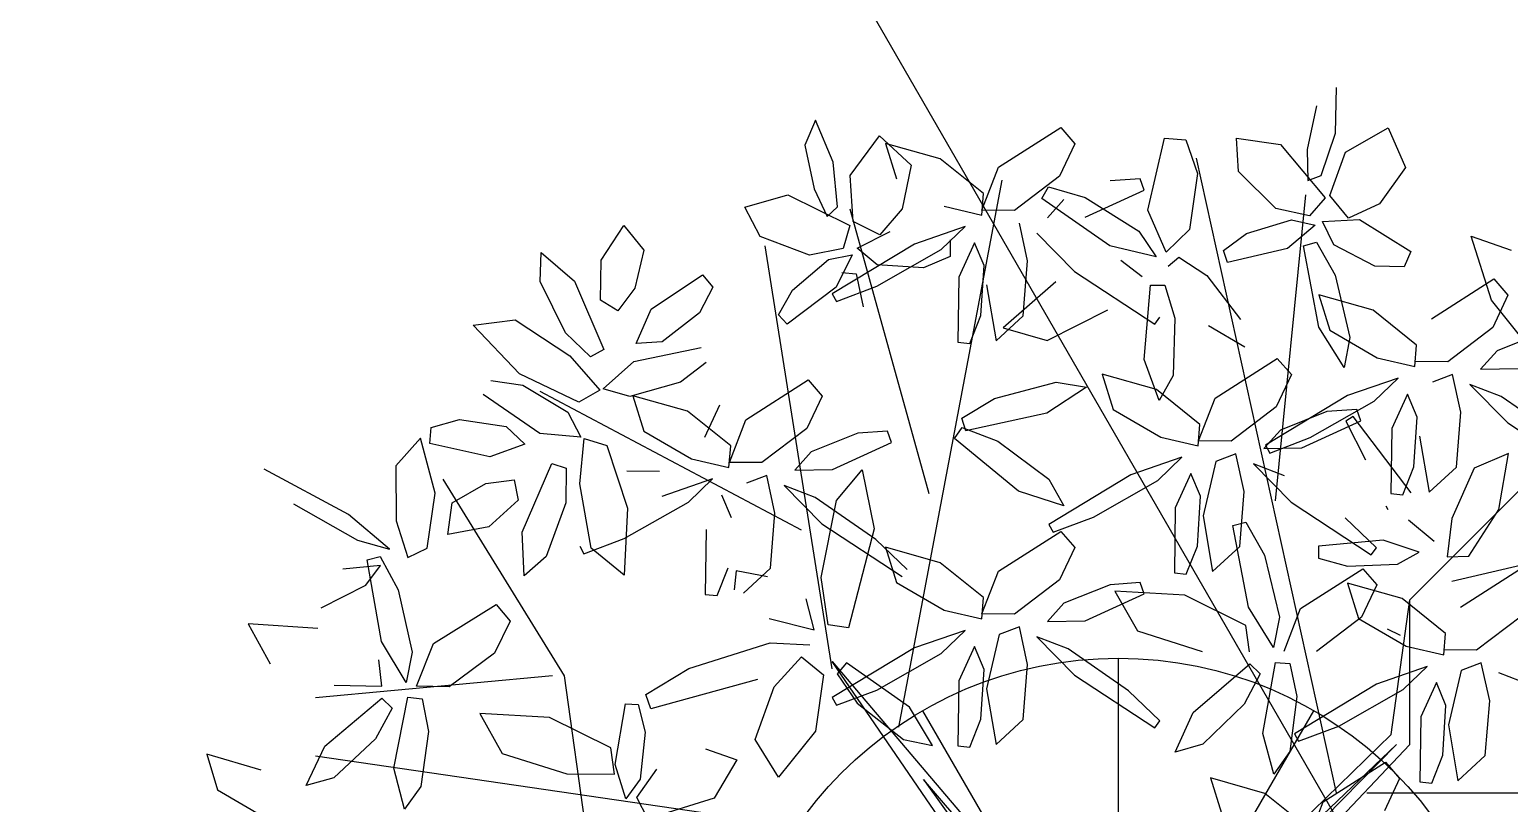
# Model space of a CAD drawing. Extents: x 8365 to 8547, y -347 to -272.
# Drawn here: x 8519.799 to 8520.934, y -306.237 to -305.644 of the extents above; entities that cross this region are included whole.
import ezdxf

# ---------------------------------------------------------------- set-up
doc = ezdxf.new("R2010")
doc.units = 0
doc.layers.get('0').update_dxf_attribs({"linetype": 'CONTINUOUS'})
doc.layers.add('1', color=7, linetype='CONTINUOUS')

msp = doc.modelspace()

# ---------------------------------------------------------------- linework, layer by layer
at = {"color": 62}
for p, q in [((8520.8007, -305.723), (8520.8014, -305.6882)), ((8520.7862, -305.7022), (8520.779, -305.7357)), ((8520.5899, -305.7188), (8520.6007, -305.7313)), ((8520.8084, -305.7376), (8520.8411, -305.7191)), ((8520.8411, -305.7191), (8520.8543, -305.7494)), ((8520.6568, -305.7821), (8520.6695, -305.727)), ((8520.6695, -305.727), (8520.6859, -305.7283)), ((8520.6859, -305.7283), (8520.6949, -305.7541)), ((8520.7262, -305.7524), (8520.7247, -305.727)), ((8520.7247, -305.727), (8520.7586, -305.7318)), ((8520.7896, -305.7556), (8520.8007, -305.723)), ((8520.6007, -305.7313), (8520.589, -305.7561)), ((8520.7586, -305.7318), (8520.7927, -305.7726)), ((8520.779, -305.7357), (8520.7794, -305.7593)), ((8520.7962, -305.771), (8520.8084, -305.7376)), ((8520.755, -305.7809), (8520.7262, -305.7524)), ((8520.8543, -305.7494), (8520.8344, -305.7772)), ((8520.5806, -305.7642), (8520.6086, -305.7724)), ((8520.6509, -305.7581), (8520.6279, -305.7597)), ((8520.654, -305.7668), (8520.6509, -305.7581)), ((8520.6949, -305.7541), (8520.6887, -305.797)), ((8520.7794, -305.7593), (8520.7896, -305.7556)), ((8520.6276, -305.8094), (8520.5754, -305.7732)), ((8520.6086, -305.7724), (8520.6499, -305.7984)), ((8520.6087, -305.7876), (8520.654, -305.7668)), ((8520.7927, -305.7726), (8520.7808, -305.7866)), ((8520.8106, -305.7884), (8520.7962, -305.771)), ((8520.6707, -305.8144), (8520.6568, -305.7821)), ((8520.7808, -305.7866), (8520.755, -305.7809)), ((8520.8344, -305.7772), (8520.8106, -305.7884)), ((8520.6499, -305.7984), (8520.6631, -305.818)), ((8520.6887, -305.797), (8520.6707, -305.8144)), ((8520.7323, -305.8), (8520.767, -305.7897)), ((8520.7851, -305.7938), (8520.7638, -305.8115)), ((8520.767, -305.7897), (8520.7851, -305.7938)), ((8520.7906, -305.7908), (8520.8191, -305.7894)), ((8520.7995, -305.8088), (8520.7906, -305.7908)), ((8520.8191, -305.7894), (8520.8584, -305.8139)), ((8520.5716, -305.7998), (8520.6006, -305.8291)), ((8520.6631, -305.818), (8520.6276, -305.8094)), ((8520.7147, -305.813), (8520.7323, -305.8)), ((8520.7761, -305.8094), (8520.7861, -305.8067)), ((8520.788, -305.8719), (8520.7761, -305.8094)), ((8520.7861, -305.8067), (8520.8004, -305.8321)), ((8520.8309, -305.8251), (8520.7995, -305.8088)), ((8520.9202, -305.8513), (8520.9047, -305.8022)), ((8520.9047, -305.8022), (8520.9355, -305.8128)), ((8520.6523, -305.8333), (8520.6361, -305.8208)), ((8520.6722, -305.8251), (8520.6806, -305.8181)), ((8520.6806, -305.8181), (8520.7021, -305.8323)), ((8520.7179, -305.8223), (8520.7147, -305.813)), ((8520.7638, -305.8115), (8520.7179, -305.8223)), ((8520.8584, -305.8139), (8520.8532, -305.8256)), ((8520.6006, -305.8291), (8520.662, -305.8696)), ((8520.7021, -305.8323), (8520.7278, -305.8661)), ((8520.8004, -305.8321), (8520.8117, -305.8797)), ((8520.8532, -305.8256), (8520.8309, -305.8251)), ((8520.654, -305.8968), (8520.6587, -305.8398)), ((8520.6587, -305.8398), (8520.6697, -305.8397)), ((8520.6697, -305.8397), (8520.6774, -305.865)), ((8520.8744, -305.8654), (8520.9221, -305.8349)), ((8520.9221, -305.8349), (8520.9329, -305.8474)), ((8520.8296, -305.8589), (8520.7878, -305.8471)), ((8520.7878, -305.8471), (8520.7962, -305.8743)), ((8520.9329, -305.8474), (8520.9212, -305.8722)), ((8520.5796, -305.8821), (8520.626, -305.8586)), ((8520.662, -305.8696), (8520.666, -305.8641)), ((8520.6774, -305.865), (8520.6761, -305.9089)), ((8520.7312, -305.8873), (8520.7033, -305.871)), ((8520.8073, -305.9029), (8520.788, -305.8719)), ((8520.7962, -305.8743), (8520.8327, -305.8954)), ((8520.8117, -305.8797), (8520.8073, -305.9029)), ((8520.6654, -305.9282), (8520.654, -305.8968)), ((8520.7083, -305.9263), (8520.756, -305.8958)), ((8520.756, -305.8958), (8520.7668, -305.9082)), ((8520.6635, -305.9198), (8520.6217, -305.9079)), ((8520.6217, -305.9079), (8520.6301, -305.9351)), ((8520.6761, -305.9089), (8520.6654, -305.9282)), ((8520.7668, -305.9082), (8520.7551, -305.933)), ((8520.8488, -305.9109), (8520.8099, -305.9244)), ((8520.8304, -305.9286), (8520.8488, -305.9109)), ((8520.6097, -305.9178), (8520.5793, -305.9379)), ((8520.5864, -305.9141), (8520.6097, -305.9178)), ((8520.6967, -305.9465), (8520.6635, -305.9198)), ((8520.6301, -305.9351), (8520.6666, -305.9562)), ((8520.6956, -305.959), (8520.7083, -305.9263)), ((8520.7551, -305.933), (8520.7206, -305.9592)), ((8520.8099, -305.9244), (8520.747, -305.9625)), ((8520.7812, -305.9566), (8520.8304, -305.9286)), ((8520.817, -305.9351), (8520.7941, -305.9366)), ((8520.8201, -305.9437), (8520.817, -305.9351)), ((8520.6954, -305.9629), (8520.6967, -305.9465)), ((8520.7941, -305.9366), (8520.7585, -305.9508)), ((8520.7748, -305.9645), (8520.8201, -305.9437)), ((8520.8142, -305.9403), (8520.8087, -305.9441)), ((8520.8087, -305.9441), (8520.8236, -305.9737)), ((8520.6666, -305.9562), (8520.6954, -305.9629)), ((8520.7585, -305.9508), (8520.7458, -305.965)), ((8520.7502, -305.9684), (8520.7812, -305.9566)), ((8520.8439, -305.9496), (8520.8432, -305.9994)), ((8520.7206, -305.9592), (8520.6956, -305.959)), ((8520.7243, -305.9691), (8520.7089, -305.975)), ((8520.7306, -305.998), (8520.7243, -305.9691)), ((8520.7458, -305.965), (8520.7748, -305.9645)), ((8520.747, -305.9625), (8520.7502, -305.9684)), ((8520.6827, -305.9717), (8520.6438, -305.9852)), ((8520.6643, -305.9894), (8520.6827, -305.9717)), ((8520.7089, -305.975), (8520.6991, -306.0165)), ((8520.7616, -305.9858), (8520.7377, -305.9768)), ((8520.7377, -305.9768), (8520.7667, -306.0061)), ((8520.6438, -305.9852), (8520.5809, -306.0233)), ((8520.6151, -306.0175), (8520.6643, -305.9894)), ((8520.6898, -305.9841), (8520.6778, -306.0104)), ((8520.6972, -306.0016), (8520.6898, -305.9841)), ((8520.6947, -306.0398), (8520.6972, -306.0016)), ((8520.7273, -306.04), (8520.7306, -305.998)), ((8520.8432, -305.9994), (8520.8523, -306.0004)), ((8520.6778, -306.0104), (8520.6771, -306.0603)), ((8520.7667, -306.0061), (8520.8281, -306.0465)), ((8520.5841, -306.0292), (8520.6151, -306.0175)), ((8520.6991, -306.0165), (8520.7064, -306.0593)), ((8520.722, -306.0241), (8520.732, -306.0214)), ((8520.7339, -306.0866), (8520.722, -306.0241)), ((8520.732, -306.0214), (8520.7463, -306.0468)), ((8520.8321, -306.0411), (8520.8081, -306.0181)), ((8520.5899, -306.0285), (8520.6007, -306.0409)), ((8520.8372, -306.0353), (8520.7876, -306.0399)), ((8520.6007, -306.0409), (8520.589, -306.0657)), ((8520.6862, -306.0612), (8520.6947, -306.0398)), ((8520.7064, -306.0593), (8520.7273, -306.04)), ((8520.7463, -306.0468), (8520.7576, -306.0943)), ((8520.7876, -306.0399), (8520.7876, -306.0491)), ((8520.8281, -306.0465), (8520.8321, -306.0411)), ((8520.7739, -306.0876), (8520.8216, -306.0571)), ((8520.7876, -306.0491), (8520.8098, -306.0552)), ((8520.8098, -306.0552), (8520.8481, -306.0537)), ((8520.8216, -306.0571), (8520.8324, -306.0695)), ((8520.6279, -306.0694), (8520.5924, -306.0835)), ((8520.6509, -306.0678), (8520.6279, -306.0694)), ((8520.654, -306.0764), (8520.6509, -306.0678)), ((8520.6771, -306.0603), (8520.6862, -306.0612)), ((8520.8517, -306.0801), (8520.8099, -306.0683)), ((8520.8099, -306.0683), (8520.8183, -306.0954)), ((8520.8324, -306.0695), (8520.8207, -306.0943)), ((8520.6087, -306.0972), (8520.654, -306.0764)), ((8520.685, -306.0773), (8520.6315, -306.0743)), ((8520.6315, -306.0743), (8520.6488, -306.1048)), ((8520.732, -306.1006), (8520.685, -306.0773)), ((8520.7532, -306.1176), (8520.7339, -306.0866)), ((8520.7612, -306.1203), (8520.7739, -306.0876)), ((8520.5797, -306.0977), (8520.6087, -306.0972)), ((8520.6488, -306.1048), (8520.6983, -306.1205)), ((8520.7348, -306.1208), (8520.732, -306.1006)), ((8520.7576, -306.0943), (8520.7532, -306.1176)), ((8520.8207, -306.0943), (8520.7862, -306.1205)), ((8520.6006, -306.1388), (8520.662, -306.1792)), ((8520.6915, -306.1674), (8520.7349, -306.13)), ((8520.7428, -306.1377), (8520.7305, -306.1611)), ((8520.7349, -306.13), (8520.7428, -306.1377)), ((8520.7448, -306.1835), (8520.7547, -306.129)), ((8520.7547, -306.129), (8520.7657, -306.1299)), ((8520.7657, -306.1299), (8520.771, -306.1551)), ((8520.5117, -306.1431), (8520.511, -306.193)), ((8520.533, -306.1492), (8520.5403, -306.192)), ((8520.832, -306.1456), (8520.7691, -306.1837)), ((8520.8033, -306.1778), (8520.8525, -306.1497)), ((8520.7305, -306.1611), (8520.6988, -306.1916)), ((8520.771, -306.1551), (8520.7657, -306.1972)), ((8520.5201, -306.1939), (8520.5286, -306.1725)), ((8520.5403, -306.192), (8520.5612, -306.1727)), ((8520.6777, -306.1977), (8520.6915, -306.1674)), ((8520.662, -306.1792), (8520.666, -306.1738)), ((8520.7533, -306.2148), (8520.7448, -306.1835)), ((8520.7691, -306.1837), (8520.7723, -306.1895)), ((8520.7723, -306.1895), (8520.8033, -306.1778)), ((8520.511, -306.193), (8520.5201, -306.1939)), ((8520.6988, -306.1916), (8520.6777, -306.1977)), ((8520.7657, -306.1972), (8520.7533, -306.2148)), ((8520.7913, -306.2359), (8520.839, -306.2054)), ((8520.839, -306.2054), (8520.8498, -306.2179)), ((8520.7465, -306.2294), (8520.7047, -306.2176)), ((8520.7047, -306.2176), (8520.7131, -306.2447)), ((8520.8498, -306.2179), (8520.8382, -306.2427)), ((8520.7798, -306.2561), (8520.7465, -306.2294)), ((8520.7787, -306.2687), (8520.7913, -306.2359))]:
    msp.add_line(p, q, dxfattribs=at)
at = {"color": 60}
for p, q in [((8520.4019, -305.7132), (8520.3937, -305.7322)), ((8520.4154, -305.7453), (8520.4019, -305.7132)), ((8520.5422, -305.7493), (8520.5899, -305.7188)), ((8520.4284, -305.7555), (8520.4508, -305.7252)), ((8520.4508, -305.7252), (8520.4752, -305.7476)), ((8520.4974, -305.7428), (8520.4556, -305.731)), ((8520.4556, -305.731), (8520.464, -305.7582)), ((8520.3937, -305.7322), (8520.4008, -305.7657)), ((8520.4186, -305.7796), (8520.4154, -305.7453)), ((8520.4752, -305.7476), (8520.4683, -305.7811)), ((8520.5306, -305.7695), (8520.4974, -305.7428)), ((8520.5295, -305.7821), (8520.5422, -305.7493)), ((8520.4308, -305.7909), (8520.4284, -305.7555)), ((8520.589, -305.7561), (8520.5545, -305.7823)), ((8520.5754, -305.7732), (8520.5806, -305.7642)), ((8520.3476, -305.7799), (8520.3806, -305.7704)), ((8520.3806, -305.7704), (8520.4283, -305.7939)), ((8520.4008, -305.7657), (8520.4107, -305.7871)), ((8520.5293, -305.7859), (8520.5306, -305.7695)), ((8520.5924, -305.7739), (8520.5797, -305.7881)), ((8520.3593, -305.8024), (8520.3476, -305.7799)), ((8520.4107, -305.7871), (8520.4186, -305.7796)), ((8520.4683, -305.7811), (8520.4511, -305.801)), ((8520.5005, -305.7792), (8520.5293, -305.7859)), ((8520.5545, -305.7823), (8520.5295, -305.7821)), ((8520.2375, -305.8205), (8520.2549, -305.7939)), ((8520.2549, -305.7939), (8520.2702, -305.8128)), ((8520.4283, -305.7939), (8520.4231, -305.8115)), ((8520.4511, -305.801), (8520.4308, -305.7909)), ((8520.4338, -305.8113), (8520.4592, -305.7985)), ((8520.5166, -305.7948), (8520.4777, -305.8083)), ((8520.4982, -305.8124), (8520.5166, -305.7948)), ((8520.5645, -305.8211), (8520.5582, -305.7921)), ((8520.3972, -305.8167), (8520.3593, -305.8024)), ((8520.4777, -305.8083), (8520.4147, -305.8464)), ((8520.5051, -305.8048), (8520.5051, -305.8177)), ((8520.5237, -305.8072), (8520.5117, -305.8335)), ((8520.5311, -305.8247), (8520.5237, -305.8072)), ((8520.1906, -305.8369), (8520.1915, -305.8146)), ((8520.1915, -305.8146), (8520.2169, -305.8365)), ((8520.2369, -305.8511), (8520.2375, -305.8205)), ((8520.2702, -305.8128), (8520.2633, -305.8419)), ((8520.3843, -305.8434), (8520.4118, -305.8199)), ((8520.4231, -305.8115), (8520.3972, -305.8167)), ((8520.4118, -305.8199), (8520.43, -305.8163)), ((8520.43, -305.8163), (8520.4177, -305.8412)), ((8520.4492, -305.8241), (8520.4338, -305.8113)), ((8520.449, -305.8405), (8520.4982, -305.8124)), ((8520.5051, -305.8177), (8520.4846, -305.8263)), ((8520.5612, -305.8631), (8520.5645, -305.8211)), ((8520.2758, -305.8581), (8520.3151, -305.8318)), ((8520.3151, -305.8318), (8520.3231, -305.8411)), ((8520.422, -305.8301), (8520.433, -305.831)), ((8520.433, -305.831), (8520.4383, -305.8562)), ((8520.4846, -305.8263), (8520.4492, -305.8241)), ((8520.5286, -305.8629), (8520.5311, -305.8247)), ((8520.2102, -305.8762), (8520.1906, -305.8369)), ((8520.2169, -305.8365), (8520.2396, -305.8891)), ((8520.2633, -305.8419), (8520.2502, -305.8594)), ((8520.3231, -305.8411), (8520.3128, -305.861)), ((8520.3735, -305.8625), (8520.3843, -305.8434)), ((8520.4177, -305.8412), (8520.3802, -305.8697)), ((8520.418, -305.8523), (8520.449, -305.8405)), ((8520.5117, -305.8335), (8520.511, -305.8833)), ((8520.533, -305.8395), (8520.5403, -305.8824)), ((8520.5862, -305.8371), (8520.5459, -305.8724)), ((8520.2502, -305.8594), (8520.2369, -305.8511)), ((8520.4147, -305.8464), (8520.418, -305.8523)), ((8520.1392, -305.8704), (8520.1716, -305.8664)), ((8520.1716, -305.8664), (8520.2134, -305.8939)), ((8520.2644, -305.8843), (8520.2758, -305.8581)), ((8520.3128, -305.861), (8520.2842, -305.8832)), ((8520.3802, -305.8697), (8520.3735, -305.8625)), ((8520.5201, -305.8843), (8520.5286, -305.8629)), ((8520.5403, -305.8824), (8520.5612, -305.8631)), ((8520.1747, -305.9077), (8520.1392, -305.8704)), ((8520.2294, -305.8947), (8520.2102, -305.8762)), ((8520.5459, -305.8724), (8520.5796, -305.8821)), ((8520.2396, -305.8891), (8520.2294, -305.8947)), ((8520.2625, -305.8983), (8520.3141, -305.8874)), ((8520.2842, -305.8832), (8520.2644, -305.8843)), ((8520.511, -305.8833), (8520.5201, -305.8843)), ((8520.2134, -305.8939), (8520.2364, -305.9203)), ((8520.2389, -305.9191), (8520.2625, -305.8983)), ((8520.318, -305.899), (8520.2984, -305.9142)), ((8520.2204, -305.9293), (8520.1747, -305.9077)), ((8520.3484, -305.9429), (8520.3961, -305.9124)), ((8520.3961, -305.9124), (8520.4069, -305.9248)), ((8520.1904, -305.9534), (8520.147, -305.9235)), ((8520.1528, -305.9127), (8520.1773, -305.9165)), ((8520.1773, -305.9165), (8520.212, -305.9372)), ((8520.2364, -305.9203), (8520.2204, -305.9293)), ((8520.2595, -305.9251), (8520.2389, -305.9191)), ((8520.2984, -305.9142), (8520.2595, -305.9251)), ((8520.5392, -305.9267), (8520.5864, -305.9141)), ((8520.3036, -305.9363), (8520.2618, -305.9245)), ((8520.2618, -305.9245), (8520.2702, -305.9517)), ((8520.3283, -305.9316), (8520.3166, -305.9564)), ((8520.4069, -305.9248), (8520.3952, -305.9496)), ((8520.5142, -305.9416), (8520.5392, -305.9267)), ((8520.1072, -305.9488), (8520.1288, -305.9426)), ((8520.1288, -305.9426), (8520.1645, -305.9481)), ((8520.212, -305.9372), (8520.2218, -305.9562)), ((8520.3368, -305.963), (8520.3036, -305.9363)), ((8520.3358, -305.9756), (8520.3484, -305.9429)), ((8520.5172, -305.9515), (8520.5142, -305.9416)), ((8520.5793, -305.9379), (8520.5172, -305.9515)), ((8520.099, -305.9571), (8520.0799, -305.9782)), ((8520.1101, -305.9991), (8520.099, -305.9571)), ((8520.106, -305.961), (8520.1072, -305.9488)), ((8520.1645, -305.9481), (8520.179, -305.9617)), ((8520.2218, -305.9562), (8520.1904, -305.9534)), ((8520.221, -305.992), (8520.2244, -305.9572)), ((8520.2244, -305.9572), (8520.2419, -305.9626)), ((8520.2702, -305.9517), (8520.3067, -305.9728)), ((8520.3952, -305.9496), (8520.3608, -305.9758)), ((8520.4342, -305.9532), (8520.3986, -305.9674)), ((8520.4571, -305.9517), (8520.4342, -305.9532)), ((8520.4602, -305.9603), (8520.4571, -305.9517)), ((8520.5085, -305.9573), (8520.5144, -305.9488)), ((8520.5576, -305.9976), (8520.5085, -305.9573)), ((8520.5144, -305.9488), (8520.5417, -305.9592)), ((8520.1521, -305.9714), (8520.106, -305.961)), ((8520.179, -305.9617), (8520.1521, -305.9714)), ((8520.2419, -305.9626), (8520.2577, -306.0107)), ((8520.3355, -305.9795), (8520.3368, -305.963)), ((8520.3986, -305.9674), (8520.3859, -305.9816)), ((8520.4149, -305.9811), (8520.4602, -305.9603)), ((8520.5417, -305.9592), (8520.5808, -305.9884)), ((8520.0799, -305.9782), (8520.0803, -306.0203)), ((8520.1769, -306.029), (8520.1995, -305.9764)), ((8520.1995, -305.9764), (8520.2106, -305.9799)), ((8520.2106, -305.9799), (8520.2104, -306.0065)), ((8520.3067, -305.9728), (8520.3355, -305.9795)), ((8520.3608, -305.9758), (8520.3358, -305.9756)), ((8520.0437, -306.0156), (8519.9789, -305.9808)), ((8520.1231, -306.0067), (8520.149, -305.9917)), ((8520.149, -305.9917), (8520.1707, -305.9891)), ((8520.1707, -305.9891), (8520.1738, -306.0045)), ((8520.2299, -306.0413), (8520.221, -305.992)), ((8520.2821, -305.9826), (8520.2572, -305.9824)), ((8520.3228, -305.9883), (8520.2839, -306.0018)), ((8520.3044, -306.006), (8520.3228, -305.9883)), ((8520.3644, -305.9857), (8520.349, -305.9915)), ((8520.3707, -306.0146), (8520.3644, -305.9857)), ((8520.3859, -305.9816), (8520.4149, -305.9811)), ((8520.418, -306.0049), (8520.4377, -305.9814)), ((8520.4377, -305.9814), (8520.4468, -306.0265)), ((8520.5808, -305.9884), (8520.5924, -306.009)), ((8520.1041, -306.0413), (8520.1101, -305.9991)), ((8520.3373, -306.0182), (8520.3299, -306.0007)), ((8520.4017, -306.0024), (8520.3778, -305.9934)), ((8520.3778, -305.9934), (8520.4068, -306.0226)), ((8520.4482, -306.0347), (8520.4017, -306.0024)), ((8520.5924, -306.009), (8520.5576, -305.9976)), ((8520.0014, -306.0073), (8520.0506, -306.0353)), ((8520.1199, -306.0308), (8520.1231, -306.0067)), ((8520.1738, -306.0045), (8520.1512, -306.0251)), ((8520.2104, -306.0065), (8520.1953, -306.0478)), ((8520.2577, -306.0107), (8520.2551, -306.062)), ((8520.2552, -306.034), (8520.3044, -306.006)), ((8520.3674, -306.0566), (8520.3707, -306.0146)), ((8520.4063, -306.064), (8520.418, -306.0049)), ((8520.8393, -306.0089), (8520.8409, -306.0118)), ((8520.0752, -306.0421), (8520.0437, -306.0156)), ((8520.0803, -306.0203), (8520.0893, -306.0486)), ((8520.1512, -306.0251), (8520.1199, -306.0308)), ((8520.4068, -306.0226), (8520.4682, -306.0631)), ((8520.5809, -306.0233), (8520.5841, -306.0292)), ((8520.0506, -306.0353), (8520.0752, -306.0421)), ((8520.1785, -306.0626), (8520.1769, -306.029)), ((8520.2242, -306.0458), (8520.2552, -306.034)), ((8520.3179, -306.027), (8520.3172, -306.0769)), ((8520.4468, -306.0265), (8520.4272, -306.1025)), ((8520.4722, -306.0577), (8520.4482, -306.0347)), ((8520.5422, -306.059), (8520.5899, -306.0285)), ((8520.0579, -306.0504), (8520.0679, -306.0478)), ((8520.0679, -306.0478), (8520.0818, -306.0734)), ((8520.0893, -306.0486), (8520.1041, -306.0413)), ((8520.1953, -306.0478), (8520.1785, -306.0626)), ((8520.221, -306.0399), (8520.2242, -306.0458)), ((8520.2551, -306.062), (8520.2299, -306.0413)), ((8520.4974, -306.0525), (8520.4556, -306.0406)), ((8520.4556, -306.0406), (8520.464, -306.0678)), ((8520.0682, -306.0546), (8520.0394, -306.0576)), ((8520.0569, -306.0698), (8520.0682, -306.0546)), ((8520.0689, -306.113), (8520.0579, -306.0504)), ((8520.3263, -306.0778), (8520.3348, -306.0564)), ((8520.3411, -306.0588), (8520.3394, -306.0733)), ((8520.365, -306.0634), (8520.3411, -306.0588)), ((8520.3465, -306.0759), (8520.3674, -306.0566)), ((8520.5306, -306.0792), (8520.4974, -306.0525)), ((8520.5295, -306.0917), (8520.5422, -306.059)), ((8520.0227, -306.0872), (8520.0569, -306.0698)), ((8520.4115, -306.1001), (8520.4063, -306.064)), ((8520.464, -306.0678), (8520.5005, -306.0889)), ((8520.589, -306.0657), (8520.5545, -306.0919)), ((8520.0818, -306.0734), (8520.0925, -306.1211)), ((8520.3172, -306.0769), (8520.3263, -306.0778)), ((8520.4007, -306.1039), (8520.3947, -306.0803)), ((8520.5293, -306.0956), (8520.5306, -306.0792)), ((8520.1089, -306.1146), (8520.157, -306.0847)), ((8520.157, -306.0847), (8520.1676, -306.0973)), ((8520.5005, -306.0889), (8520.5293, -306.0956)), ((8520.5545, -306.0919), (8520.5295, -306.0917)), ((8520.5924, -306.0835), (8520.5797, -306.0977)), ((8520.0201, -306.1031), (8519.9667, -306.0993)), ((8519.9667, -306.0993), (8519.9836, -306.1301)), ((8520.1676, -306.0973), (8520.1556, -306.122)), ((8520.3662, -306.0953), (8520.4007, -306.1039)), ((8520.4272, -306.1025), (8520.4115, -306.1001)), ((8520.5166, -306.1044), (8520.4777, -306.1179)), ((8520.4982, -306.1221), (8520.5166, -306.1044)), ((8520.5582, -306.1018), (8520.5428, -306.1077)), ((8520.5645, -306.1307), (8520.5582, -306.1018)), ((8520.8506, -306.1084), (8520.8405, -306.1035)), ((8520.0878, -306.1443), (8520.0689, -306.113)), ((8520.0958, -306.1471), (8520.1089, -306.1146)), ((8520.3048, -306.1337), (8520.367, -306.114)), ((8520.367, -306.114), (8520.3976, -306.1156)), ((8520.5237, -306.1168), (8520.5117, -306.1431)), ((8520.5311, -306.1343), (8520.5237, -306.1168)), ((8520.5428, -306.1077), (8520.533, -306.1492)), ((8520.5955, -306.1185), (8520.5716, -306.1095)), ((8520.5716, -306.1095), (8520.6006, -306.1388)), ((8520.0693, -306.1473), (8520.0669, -306.1271)), ((8520.0925, -306.1211), (8520.0878, -306.1443)), ((8520.1556, -306.122), (8520.1208, -306.1477)), ((8520.3701, -306.1478), (8520.3911, -306.1248)), ((8520.3911, -306.1248), (8520.408, -306.1385)), ((8520.4777, -306.1179), (8520.4147, -306.156)), ((8520.449, -306.1502), (8520.4982, -306.1221)), ((8520.642, -306.1508), (8520.5955, -306.1185)), ((8520.2717, -306.1535), (8520.3048, -306.1337)), ((8520.408, -306.1385), (8520.4018, -306.1818)), ((8520.4256, -306.1293), (8520.4185, -306.1377)), ((8520.4185, -306.1377), (8520.4337, -306.1603)), ((8520.4739, -306.1632), (8520.4256, -306.1293)), ((8520.5286, -306.1725), (8520.5311, -306.1343)), ((8520.5612, -306.1727), (8520.5645, -306.1307)), ((8520.0328, -306.1464), (8520.0693, -306.1473)), ((8520.1208, -306.1477), (8520.0958, -306.1471)), ((8520.3573, -306.142), (8520.2755, -306.1645)), ((8520.3556, -306.188), (8520.3701, -306.1478)), ((8520.418, -306.1619), (8520.449, -306.1502)), ((8520.666, -306.1738), (8520.642, -306.1508)), ((8520.0254, -306.1932), (8520.0693, -306.1565)), ((8520.0693, -306.1565), (8520.0771, -306.1642)), ((8520.0785, -306.2101), (8520.0891, -306.1557)), ((8520.0891, -306.1557), (8520.1001, -306.1568)), ((8520.1001, -306.1568), (8520.1051, -306.182)), ((8520.2483, -306.2072), (8520.256, -306.1607)), ((8520.256, -306.1607), (8520.2658, -306.1613)), ((8520.2658, -306.1613), (8520.2711, -306.1826)), ((8520.2755, -306.1645), (8520.2717, -306.1535)), ((8520.4147, -306.156), (8520.418, -306.1619)), ((8520.4337, -306.1603), (8520.4694, -306.1882)), ((8520.0771, -306.1642), (8520.0645, -306.1875)), ((8520.1978, -306.1713), (8520.1443, -306.1682)), ((8520.1443, -306.1682), (8520.1616, -306.1988)), ((8520.2449, -306.1946), (8520.1978, -306.1713)), ((8520.4916, -306.1926), (8520.4739, -306.1632)), ((8520.1051, -306.182), (8520.0992, -306.2241)), ((8520.2711, -306.1826), (8520.2673, -306.2186)), ((8520.4018, -306.1818), (8520.3734, -306.217)), ((8520.0111, -306.2234), (8520.0254, -306.1932)), ((8520.0645, -306.1875), (8520.0324, -306.2175)), ((8520.2476, -306.2148), (8520.2449, -306.1946)), ((8520.3174, -306.1952), (8520.3414, -306.2036)), ((8520.3734, -306.217), (8520.3556, -306.188)), ((8520.4694, -306.1882), (8520.4916, -306.1926)), ((8519.9767, -306.2115), (8519.9349, -306.1994)), ((8519.9349, -306.1994), (8519.9432, -306.2266)), ((8520.1616, -306.1988), (8520.2111, -306.2145)), ((8520.2565, -306.2337), (8520.2483, -306.2072)), ((8520.3414, -306.2036), (8520.324, -306.2331)), ((8520.0324, -306.2175), (8520.0111, -306.2234)), ((8520.0865, -306.2415), (8520.0785, -306.2101)), ((8520.2111, -306.2145), (8520.2476, -306.2148)), ((8520.2673, -306.2186), (8520.2565, -306.2337)), ((8520.2648, -306.2325), (8520.2801, -306.2109)), ((8519.9432, -306.2266), (8519.9796, -306.2479)), ((8520.0992, -306.2241), (8520.0865, -306.2415)), ((8520.2732, -306.2489), (8520.2648, -306.2325)), ((8520.324, -306.2331), (8520.2732, -306.2489))]:
    msp.add_line(p, q, dxfattribs=at)
at = {"color": 44}
for p, q in [((8520.8013, -306.2289), (8520.6941, -305.7423)), ((8520.4657, -306.1786), (8520.545, -305.7591)), ((8520.7547, -306.0052), (8520.778, -305.7703)), ((8520.489, -305.9996), (8520.4285, -305.7815)), ((8520.4145, -306.1338), (8520.3632, -305.8094)), ((8520.3912, -306.0276), (8520.1908, -305.9213)), ((8520.8576, -306.081), (8520.9685, -305.9701)), ((8520.2094, -306.1394), (8520.1162, -305.9884)), ((8520.8899, -306.0667), (8521.0577, -306.0276)), ((8520.8433, -306.1842), (8520.8576, -306.081)), ((8520.8576, -306.1919), (8520.8576, -306.081)), ((8520.6102, -306.4135), (8520.4145, -306.1282)), ((8520.4145, -306.1282), (8520.6347, -306.3872)), ((8520.2001, -306.1394), (8520.0183, -306.1562)), ((8520.2281, -306.2736), (8520.2094, -306.1394)), ((8520.6347, -306.3872), (8520.8433, -306.1842)), ((8520.8475, -306.192), (8520.6358, -306.3935)), ((8520.6392, -306.4037), (8520.8475, -306.192)), ((8520.658, -306.4032), (8520.8576, -306.1919)), ((8520.517, -306.2736), (8520.0183, -306.2009)), ((8520.6358, -306.3935), (8520.4846, -306.2189)), ((8520.4846, -306.2189), (8520.6257, -306.4137)), ((8520.8246, -306.2289), (8521.1089, -306.2289))]:
    msp.add_line(p, q, dxfattribs=at)
at = {"color": 64}
for p, q in [((8520.9519, -305.8907), (8520.9202, -305.8513)), ((8520.8628, -305.8856), (8520.8296, -305.8589)), ((8520.9212, -305.8722), (8520.8867, -305.8984)), ((8520.9602, -305.8758), (8520.9246, -305.89)), ((8520.8615, -305.9021), (8520.8628, -305.8856)), ((8520.8327, -305.8954), (8520.8615, -305.9021)), ((8520.8867, -305.8984), (8520.8618, -305.8982)), ((8520.9246, -305.89), (8520.9119, -305.9042)), ((8520.8904, -305.9083), (8520.875, -305.9141)), ((8520.8967, -305.9372), (8520.8904, -305.9083)), ((8520.9119, -305.9042), (8520.9409, -305.9037)), ((8520.8559, -305.9233), (8520.8439, -305.9496)), ((8520.8633, -305.9408), (8520.8559, -305.9233)), ((8520.9277, -305.925), (8520.9038, -305.9159)), ((8520.9038, -305.9159), (8520.9328, -305.9452)), ((8520.9742, -305.9573), (8520.9277, -305.925)), ((8520.8587, -305.9989), (8520.8142, -305.9403)), ((8520.8608, -305.979), (8520.8633, -305.9408)), ((8520.8934, -305.9792), (8520.8967, -305.9372)), ((8520.9328, -305.9452), (8520.9942, -305.9857)), ((8520.8652, -305.9556), (8520.8725, -305.9985)), ((8520.9333, -305.9687), (8520.9071, -305.98)), ((8520.9259, -306.0116), (8520.9333, -305.9687)), ((8520.8523, -306.0004), (8520.8608, -305.979)), ((8520.8725, -305.9985), (8520.8934, -305.9792)), ((8520.9071, -305.98), (8520.89, -306.0185)), ((8520.9028, -306.0474), (8520.9259, -306.0116)), ((8520.8567, -306.0197), (8520.8763, -306.0361)), ((8520.89, -306.0185), (8520.8864, -306.0479)), ((8520.8647, -306.0445), (8520.8372, -306.0353)), ((8520.8481, -306.0537), (8520.8647, -306.0445)), ((8520.8864, -306.0479), (8520.9028, -306.0474)), ((8520.8965, -306.0866), (8520.9442, -306.0561)), ((8520.885, -306.1068), (8520.8517, -306.0801)), ((8520.9434, -306.0934), (8520.9089, -306.1196)), ((8520.8183, -306.0954), (8520.8548, -306.1165)), ((8520.8548, -306.1165), (8520.8837, -306.1232)), ((8520.8837, -306.1232), (8520.885, -306.1068)), ((8520.9089, -306.1196), (8520.8839, -306.1194)), ((8520.871, -306.1321), (8520.832, -306.1456)), ((8520.8525, -306.1497), (8520.871, -306.1321)), ((8520.8971, -306.1353), (8520.8873, -306.1768)), ((8520.9125, -306.1294), (8520.8971, -306.1353)), ((8520.9189, -306.1584), (8520.9125, -306.1294)), ((8520.9498, -306.1461), (8520.926, -306.1371)), ((8520.8781, -306.1444), (8520.866, -306.1708)), ((8520.8854, -306.162), (8520.8781, -306.1444)), ((8520.8829, -306.2002), (8520.8854, -306.162)), ((8520.9155, -306.2004), (8520.9189, -306.1584)), ((8520.866, -306.1708), (8520.8653, -306.2206)), ((8520.8873, -306.1768), (8520.8946, -306.2197)), ((8520.8745, -306.2216), (8520.8829, -306.2002)), ((8520.8946, -306.2197), (8520.9155, -306.2004)), ((8520.8653, -306.2206), (8520.8745, -306.2216))]:
    msp.add_line(p, q, dxfattribs=at)
at = {"linetype": 'CONTINUOUS'}
for p, q in [((8520.634, -306.1258), (8520.634, -306.7258)), ((8520.634, -306.1258), (8520.634, -306.7258)), ((8520.484, -306.6856), (8520.784, -306.166)), ((8520.484, -306.166), (8520.784, -306.6856)), ((8520.484, -306.6856), (8520.784, -306.166))]:
    msp.add_line(p, q, dxfattribs=at)
at = {"layer": '1', "color": 1, "linetype": 'CONTINUOUS'}
msp.add_line((8519.7991, -304.5119), (8520.9102, -306.4365), dxfattribs=at)
msp.add_circle((8520.634, -306.4258), 0.3, dxfattribs=at)

doc.saveas('drawing.dxf')
